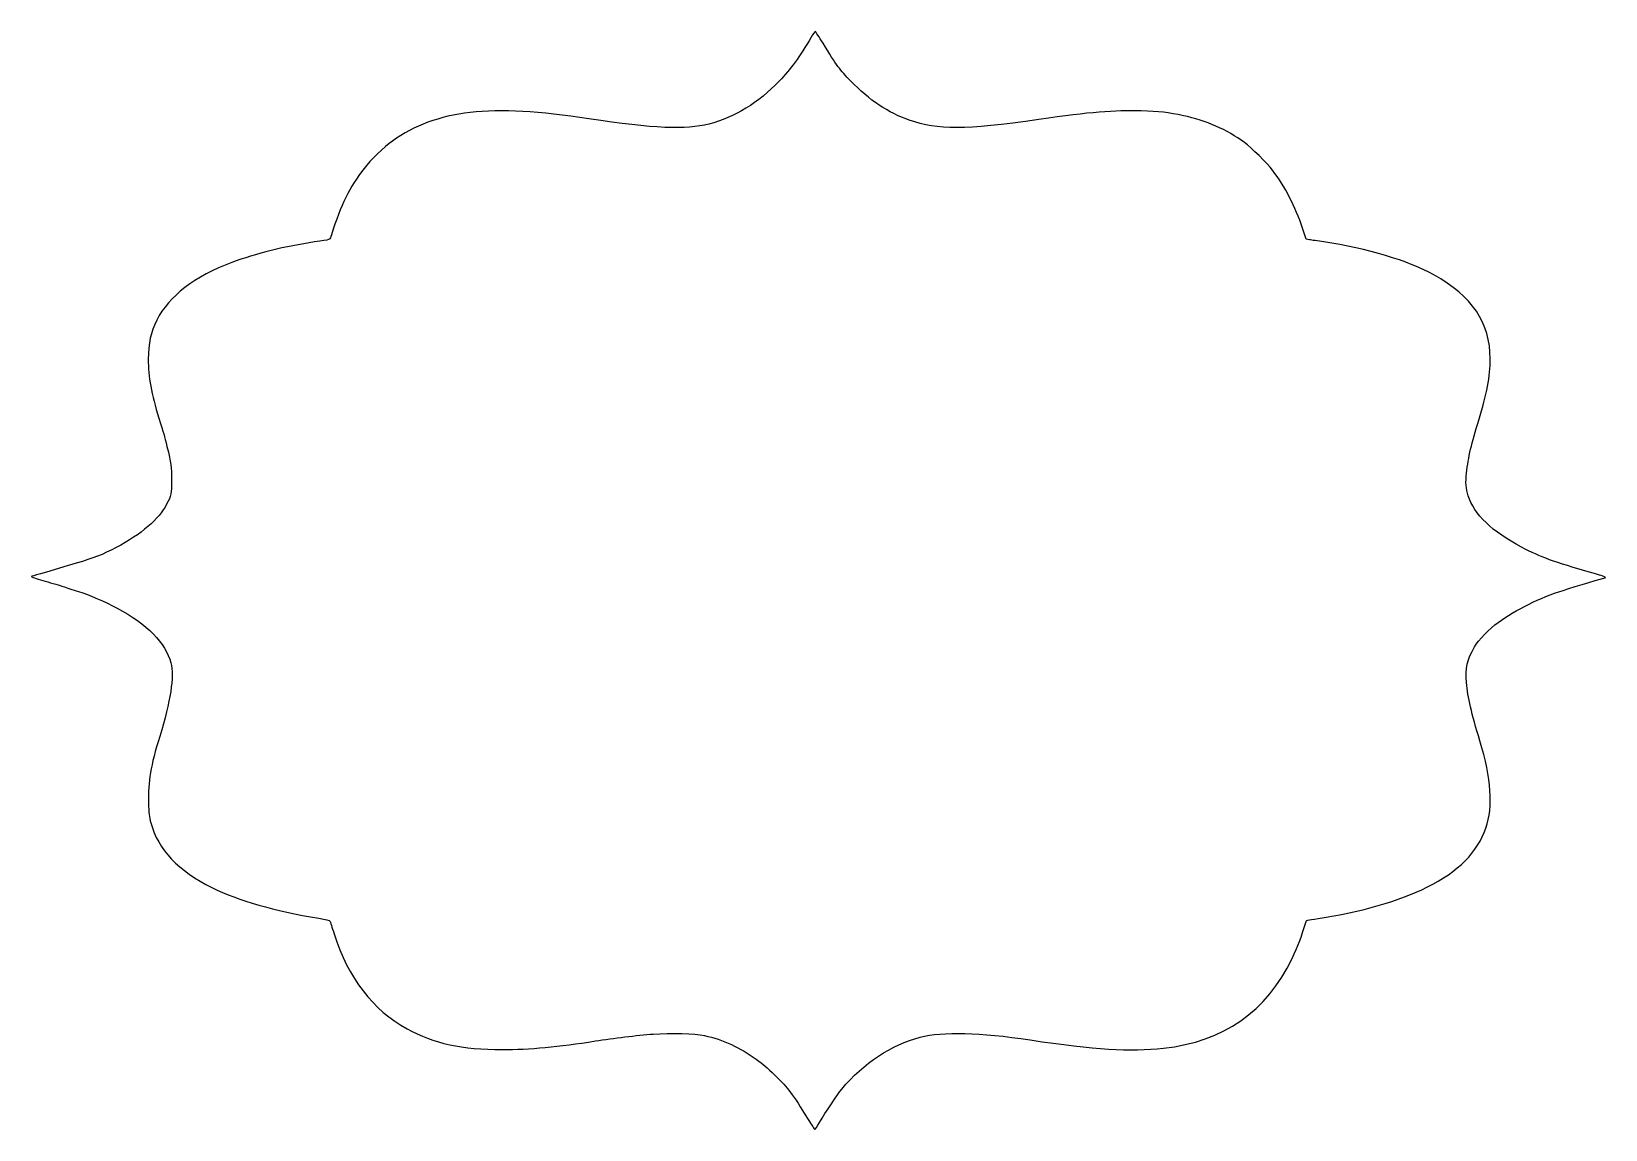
# Model space of a CAD drawing. Header units: centimetres. Extents: x -27.3 to 27.3, y -18.9 to 19.1.
import ezdxf

# ---------------------------------------------------------------- set-up
doc = ezdxf.new("R2010")
doc.units = ezdxf.units.CM
doc.header["$MEASUREMENT"] = 0
doc.layers.add('Layer 1', color=7, linetype='Continuous')

msp = doc.modelspace()

# ---------------------------------------------------------------- linework, layer by layer
at = {"layer": 'Layer 1'}
msp.add_open_spline([(-0.3982, -18.59359), (-0.96021, -17.68093), (-1.07903, -17.52268), (-1.53806, -17.0755), (-1.53806, -17.0755), (-1.84911, -16.77248), (-1.94834, -16.68648), (-2.19604, -16.50527), (-2.19604, -16.50527), (-2.74339, -16.10485), (-3.35919, -15.82438), (-3.99215, -15.68721), (-3.99215, -15.68721), (-4.32332, -15.61544), (-5.16823, -15.5909), (-5.77448, -15.63543), (-5.77448, -15.63543), (-6.32803, -15.6761), (-7.15819, -15.77531), (-7.77862, -15.87496), (-7.77862, -15.87496), (-9.05853, -16.08053), (-10.05139, -16.17206), (-11.00667, -16.17255), (-11.00667, -16.17255), (-12.40398, -16.17327), (-13.37214, -15.96264), (-14.30878, -15.45415), (-14.30878, -15.45415), (-15.49335, -14.81107), (-16.34978, -13.69502), (-16.83848, -12.1576), (-16.83848, -12.1576), (-16.90787, -11.93932), (-16.97347, -11.74335), (-16.98427, -11.72211), (-16.98427, -11.72211), (-16.99747, -11.69615), (-17.12451, -11.66343), (-17.3721, -11.62223), (-17.3721, -11.62223), (-18.93029, -11.36297), (-20.13417, -11.01613), (-21.07406, -10.55566), (-21.07406, -10.55566), (-22.23856, -9.98516), (-22.94445, -9.2394), (-23.19419, -8.3158), (-23.19419, -8.3158), (-23.25332, -8.09712), (-23.26625, -7.98514), (-23.27681, -7.60008), (-23.27681, -7.60008), (-23.29632, -6.88925), (-23.20038, -6.32753), (-22.88706, -5.31813), (-22.88706, -5.31813), (-22.50529, -4.08819), (-22.37946, -3.25173), (-22.50291, -2.76448), (-22.50291, -2.76448), (-22.67685, -2.07795), (-23.32065, -1.42251), (-24.36813, -0.86552), (-24.36813, -0.86552), (-24.77837, -0.64738), (-25.32519, -0.41235), (-25.70926, -0.28909), (-25.70926, -0.28909), (-25.89569, -0.22926), (-26.13157, -0.15263), (-26.23344, -0.11881), (-26.23344, -0.11881), (-26.3353, -0.08498), (-26.6151, -0.00147), (-26.85521, 0.06678), (-26.85521, 0.06678), (-27.09532, 0.13503), (-27.30308, 0.2015), (-27.31691, 0.2145), (-27.31691, 0.2145), (-27.33073, 0.22749), (-27.33443, 0.23813), (-27.32512, 0.23813), (-27.32512, 0.23813), (-27.30899, 0.23813), (-27.03563, 0.31759), (-25.78365, 0.6862), (-25.78365, 0.6862), (-25.16697, 0.86776), (-24.88411, 0.97959), (-24.39458, 1.23535), (-24.39458, 1.23535), (-23.5309, 1.68658), (-22.9096, 2.2183), (-22.64643, 2.73142), (-22.64643, 2.73142), (-22.48867, 3.039), (-22.47635, 3.09988), (-22.47635, 3.57188), (-22.47635, 3.57188), (-22.47635, 4.03566), (-22.49142, 4.14538), (-22.63618, 4.73604), (-22.63618, 4.73604), (-22.73102, 5.12301), (-22.74702, 5.17942), (-22.91386, 5.715), (-22.91386, 5.715), (-23.17646, 6.55803), (-23.28333, 7.15042), (-23.28333, 7.76302), (-23.28333, 7.76302), (-23.28333, 8.31519), (-23.20121, 8.69107), (-22.98701, 9.11936), (-22.98701, 9.11936), (-22.57448, 9.94417), (-21.66842, 10.64016), (-20.38615, 11.11721), (-20.38615, 11.11721), (-19.57653, 11.41841), (-18.50905, 11.68224), (-17.51542, 11.82672), (-17.51542, 11.82672), (-16.95002, 11.90893), (-16.98647, 11.89329), (-16.92869, 12.07849), (-16.92869, 12.07849), (-16.60326, 13.12165), (-16.31495, 13.7085), (-15.79817, 14.37963), (-15.79817, 14.37963), (-15.58357, 14.65831), (-15.09916, 15.12466), (-14.81617, 15.32499), (-14.81617, 15.32499), (-13.28448, 16.40932), (-11.42606, 16.6207), (-8.00365, 16.09988), (-8.00365, 16.09988), (-5.74495, 15.75615), (-4.63842, 15.70688), (-3.83762, 15.91439), (-3.83762, 15.91439), (-2.93497, 16.14829), (-2.13043, 16.64022), (-1.39944, 17.4052), (-1.39944, 17.4052), (-1.00186, 17.82127), (-0.70229, 18.2325), (-0.29104, 18.92674), (-0.29104, 18.92674), (-0.22556, 19.03729), (-0.16074, 19.12436), (-0.14701, 19.12023), (-0.14701, 19.12023), (-0.13328, 19.11611), (-0.0135, 18.93491), (0.11918, 18.71756), (0.11918, 18.71756), (0.59207, 17.9429), (0.70859, 17.78308), (1.07003, 17.41337), (1.07003, 17.41337), (1.7418, 16.72623), (2.36577, 16.30985), (3.10885, 16.05285), (3.10885, 16.05285), (4.13658, 15.69741), (4.98358, 15.70135), (7.60677, 16.07379), (7.60677, 16.07379), (9.41358, 16.33033), (10.1964, 16.39565), (11.14808, 16.3693), (11.14808, 16.3693), (11.77638, 16.3519), (12.09859, 16.31602), (12.61815, 16.20562), (12.61815, 16.20562), (13.40094, 16.0393), (14.12139, 15.72152), (14.73729, 15.27093), (14.73729, 15.27093), (14.97159, 15.09952), (15.52007, 14.55812), (15.70677, 14.31396), (15.70677, 14.31396), (16.14976, 13.73464), (16.50084, 13.05776), (16.74974, 12.30313), (16.74974, 12.30313), (16.74974, 12.30313), (16.87628, 11.91948), (16.87628, 11.91948), (16.87628, 11.91948), (16.87628, 11.91948), (16.9908, 11.90212), (16.9908, 11.90212), (16.9908, 11.90212), (17.05378, 11.89257), (17.27795, 11.85888), (17.48896, 11.82726), (17.48896, 11.82726), (18.98757, 11.60264), (20.4256, 11.17278), (21.30409, 10.68684), (21.30409, 10.68684), (22.62799, 9.9545), (23.25646, 9.01791), (23.25679, 7.77674), (23.25679, 7.77674), (23.25695, 7.16728), (23.1405, 6.54404), (22.85919, 5.64885), (22.85919, 5.64885), (22.61063, 4.85785), (22.49746, 4.36826), (22.43476, 3.81268), (22.43476, 3.81268), (22.39911, 3.49685), (22.41518, 3.27661), (22.49199, 3.02792), (22.49199, 3.02792), (22.68758, 2.39468), (23.33278, 1.77428), (24.34425, 1.24687), (24.34425, 1.24687), (25.03234, 0.88808), (25.41742, 0.74811), (26.82875, 0.34384), (26.82875, 0.34384), (27.03976, 0.2834), (27.22371, 0.22298), (27.23753, 0.20958), (27.23753, 0.20958), (27.25136, 0.19617), (27.25618, 0.18521), (27.24826, 0.18521), (27.24826, 0.18521), (27.22742, 0.18521), (26.24856, -0.10732), (25.78626, -0.2517), (25.78626, -0.2517), (25.01305, -0.49318), (24.11365, -0.93635), (23.53095, -1.36298), (23.53095, -1.36298), (23.24394, -1.57312), (22.84329, -1.98796), (22.71219, -2.21074), (22.71219, -2.21074), (22.4591, -2.64084), (22.38561, -2.96522), (22.43204, -3.44724), (22.43204, -3.44724), (22.48279, -3.9741), (22.60294, -4.49467), (22.8995, -5.47259), (22.8995, -5.47259), (23.29667, -6.78222), (23.3626, -7.74273), (23.10685, -8.49313), (23.10685, -8.49313), (22.8211, -9.33152), (22.16083, -9.99393), (21.06226, -10.54431), (21.06226, -10.54431), (20.12263, -11.01506), (18.76312, -11.40583), (17.29052, -11.62844), (17.29052, -11.62844), (16.89289, -11.68855), (16.87947, -11.69173), (16.86856, -11.72844), (16.86856, -11.72844), (16.69184, -12.32328), (16.60109, -12.56502), (16.38608, -13.01352), (16.38608, -13.01352), (15.50774, -14.84575), (13.99894, -15.89836), (11.9267, -16.12457), (11.9267, -16.12457), (10.7493, -16.2531), (9.57196, -16.17998), (7.3025, -15.83739), (7.3025, -15.83739), (5.53827, -15.57107), (4.2857, -15.54045), (3.48661, -15.74411), (3.48661, -15.74411), (2.49955, -15.99568), (1.51352, -16.64773), (0.7711, -17.53984), (0.7711, -17.53984), (0.62407, -17.71651), (0.20612, -18.34264), (-0.00252, -18.69879), (-0.00252, -18.69879), (-0.08117, -18.83305), (-0.1538, -18.94319), (-0.16392, -18.94353), (-0.16392, -18.94353), (-0.17404, -18.94388), (-0.27947, -18.78641), (-0.3982, -18.59359)], degree=3, knots=[0, 0, 0, 0, 0.01282051, 0.01282051, 0.01282051, 0.01282051, 0.02564103, 0.02564103, 0.02564103, 0.02564103, 0.03846154, 0.03846154, 0.03846154, 0.03846154, 0.05128205, 0.05128205, 0.05128205, 0.05128205, 0.06410256, 0.06410256, 0.06410256, 0.06410256, 0.07692308, 0.07692308, 0.07692308, 0.07692308, 0.08974359, 0.08974359, 0.08974359, 0.08974359, 0.1025641, 0.1025641, 0.1025641, 0.1025641, 0.11538462, 0.11538462, 0.11538462, 0.11538462, 0.12820513, 0.12820513, 0.12820513, 0.12820513, 0.14102564, 0.14102564, 0.14102564, 0.14102564, 0.15384615, 0.15384615, 0.15384615, 0.15384615, 0.16666667, 0.16666667, 0.16666667, 0.16666667, 0.17948718, 0.17948718, 0.17948718, 0.17948718, 0.19230769, 0.19230769, 0.19230769, 0.19230769, 0.20512821, 0.20512821, 0.20512821, 0.20512821, 0.21794872, 0.21794872, 0.21794872, 0.21794872, 0.23076923, 0.23076923, 0.23076923, 0.23076923, 0.24358974, 0.24358974, 0.24358974, 0.24358974, 0.25641026, 0.25641026, 0.25641026, 0.25641026, 0.26923077, 0.26923077, 0.26923077, 0.26923077, 0.28205128, 0.28205128, 0.28205128, 0.28205128, 0.29487179, 0.29487179, 0.29487179, 0.29487179, 0.30769231, 0.30769231, 0.30769231, 0.30769231, 0.32051282, 0.32051282, 0.32051282, 0.32051282, 0.33333333, 0.33333333, 0.33333333, 0.33333333, 0.34615385, 0.34615385, 0.34615385, 0.34615385, 0.35897436, 0.35897436, 0.35897436, 0.35897436, 0.37179487, 0.37179487, 0.37179487, 0.37179487, 0.38461538, 0.38461538, 0.38461538, 0.38461538, 0.3974359, 0.3974359, 0.3974359, 0.3974359, 0.41025641, 0.41025641, 0.41025641, 0.41025641, 0.42307692, 0.42307692, 0.42307692, 0.42307692, 0.43589744, 0.43589744, 0.43589744, 0.43589744, 0.44871795, 0.44871795, 0.44871795, 0.44871795, 0.46153846, 0.46153846, 0.46153846, 0.46153846, 0.47435897, 0.47435897, 0.47435897, 0.47435897, 0.48717949, 0.48717949, 0.48717949, 0.48717949, 0.5, 0.5, 0.5, 0.5, 0.51282051, 0.51282051, 0.51282051, 0.51282051, 0.52564103, 0.52564103, 0.52564103, 0.52564103, 0.53846154, 0.53846154, 0.53846154, 0.53846154, 0.55128205, 0.55128205, 0.55128205, 0.55128205, 0.56410256, 0.56410256, 0.56410256, 0.56410256, 0.57692308, 0.57692308, 0.57692308, 0.57692308, 0.58974359, 0.58974359, 0.58974359, 0.58974359, 0.6025641, 0.6025641, 0.6025641, 0.6025641, 0.61538462, 0.61538462, 0.61538462, 0.61538462, 0.62820513, 0.62820513, 0.62820513, 0.62820513, 0.64102564, 0.64102564, 0.64102564, 0.64102564, 0.65384615, 0.65384615, 0.65384615, 0.65384615, 0.66666667, 0.66666667, 0.66666667, 0.66666667, 0.67948718, 0.67948718, 0.67948718, 0.67948718, 0.69230769, 0.69230769, 0.69230769, 0.69230769, 0.70512821, 0.70512821, 0.70512821, 0.70512821, 0.71794872, 0.71794872, 0.71794872, 0.71794872, 0.73076923, 0.73076923, 0.73076923, 0.73076923, 0.74358974, 0.74358974, 0.74358974, 0.74358974, 0.75641026, 0.75641026, 0.75641026, 0.75641026, 0.76923077, 0.76923077, 0.76923077, 0.76923077, 0.78205128, 0.78205128, 0.78205128, 0.78205128, 0.79487179, 0.79487179, 0.79487179, 0.79487179, 0.80769231, 0.80769231, 0.80769231, 0.80769231, 0.82051282, 0.82051282, 0.82051282, 0.82051282, 0.83333333, 0.83333333, 0.83333333, 0.83333333, 0.84615385, 0.84615385, 0.84615385, 0.84615385, 0.85897436, 0.85897436, 0.85897436, 0.85897436, 0.87179487, 0.87179487, 0.87179487, 0.87179487, 0.88461538, 0.88461538, 0.88461538, 0.88461538, 0.8974359, 0.8974359, 0.8974359, 0.8974359, 0.91025641, 0.91025641, 0.91025641, 0.91025641, 0.92307692, 0.92307692, 0.92307692, 0.92307692, 0.93589744, 0.93589744, 0.93589744, 0.93589744, 0.94871795, 0.94871795, 0.94871795, 0.94871795, 0.96153846, 0.96153846, 0.96153846, 0.96153846, 0.97435897, 0.97435897, 0.97435897, 0.97435897, 1, 1, 1, 1], dxfattribs=at)

doc.saveas('drawing.dxf')
